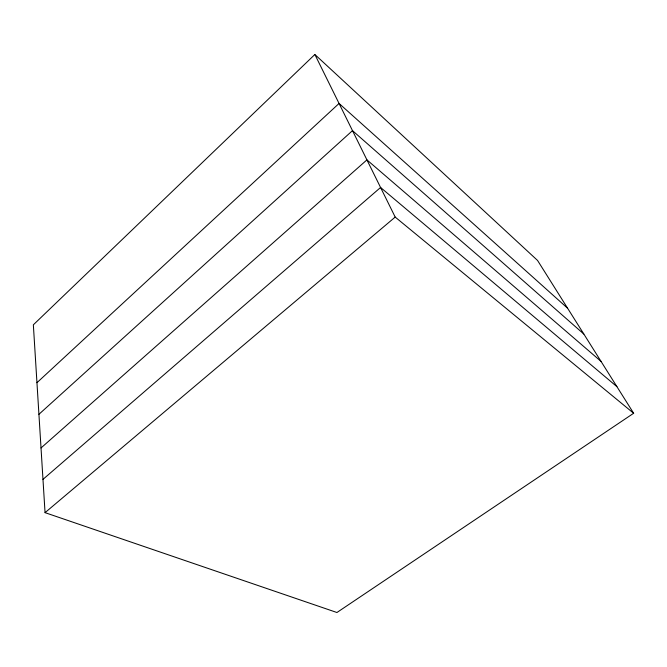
<?xml version="1.0" encoding="UTF-8"?>
<svg xmlns="http://www.w3.org/2000/svg" width="667" height="667" viewBox="0 0 667 667"><rect width="100%" height="100%" fill="white"/><g stroke="black" fill="none" stroke-linecap="round" stroke-linejoin="round"><path stroke-width="1" d="M314.866 54.494L33.35 324.821L45.048 512.648L336.927 612.506L633.65 413.265L537.544 260.438L314.866 54.494L395.197 217.083L633.65 413.265M36.952 382.691L339.061 103.452L567.584 308.212M38.919 414.315L352.484 130.632L583.842 334.059M41.02 447.966L366.933 159.88L601.009 361.356M42.971 479.373L380.574 187.485L616.917 386.652M45.048 512.648L395.197 217.083"/></g></svg>
